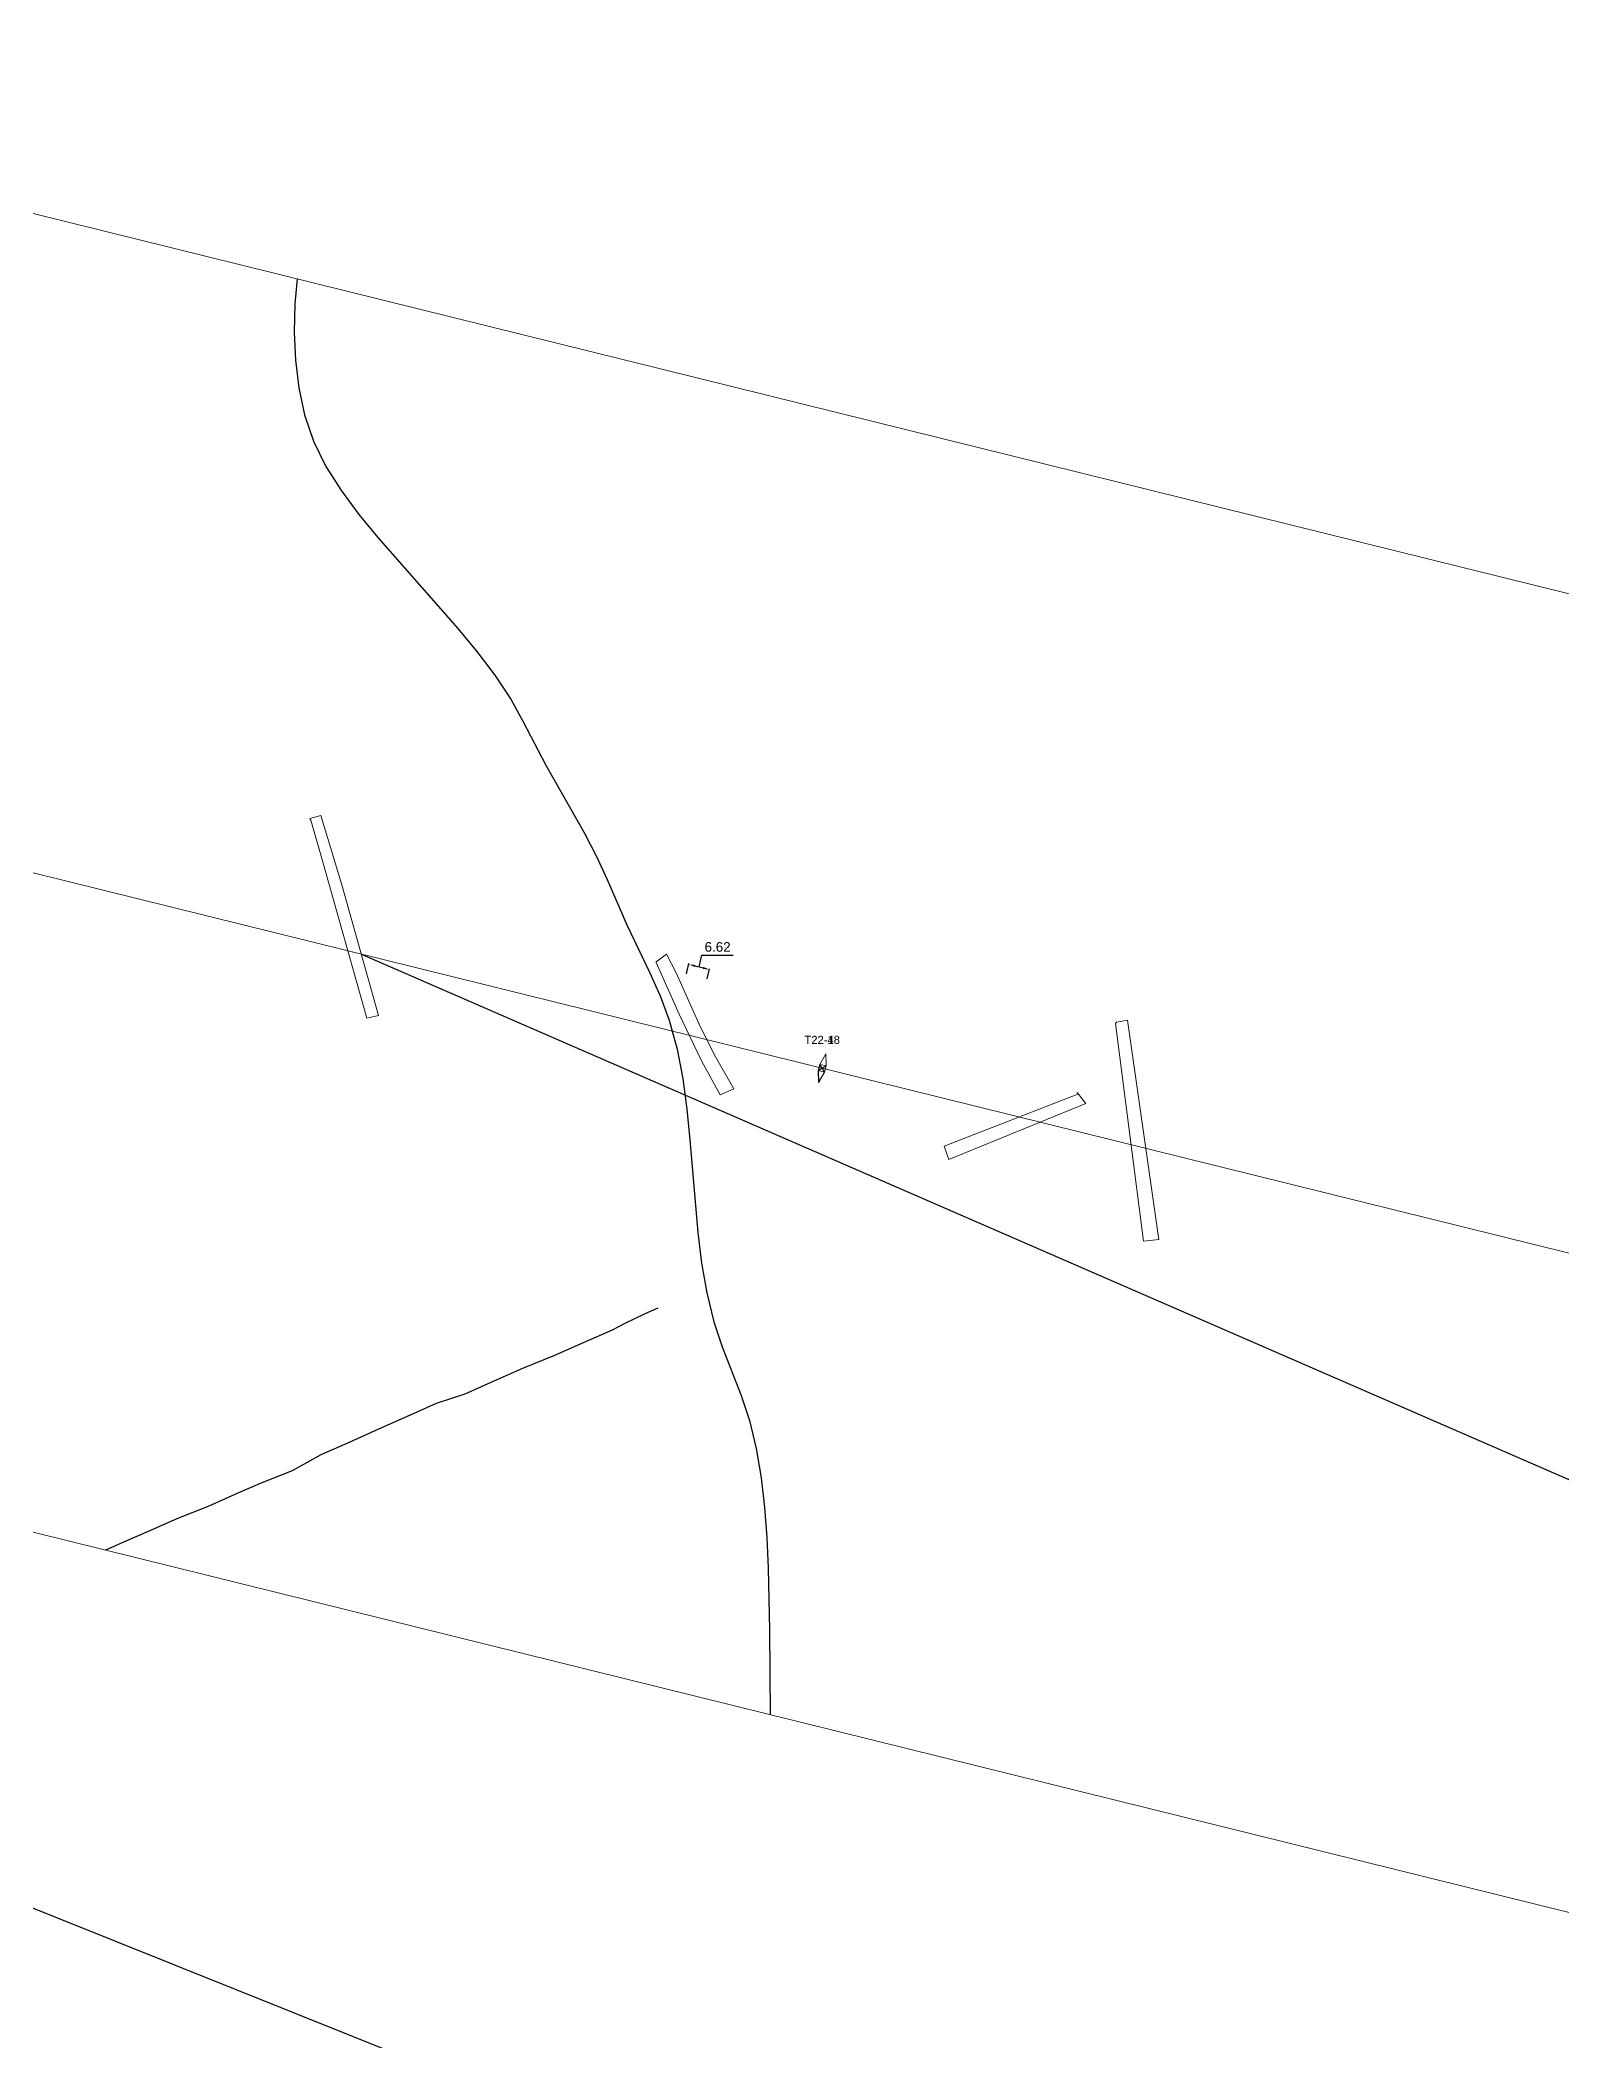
# Model space of a CAD drawing. Header units: metres. Extents: x -4 to 509425, y 7549 to 4732445.
# Drawn here: x 494402 to 494878, y 4717183 to 4717808 of the extents above; entities that cross this region are included whole.
import ezdxf

# ---------------------------------------------------------------- set-up
doc = ezdxf.new("R2010")
doc.units = ezdxf.units.M
doc.header["$LTSCALE"] = 0.01
doc.header["$MEASUREMENT"] = 0
doc.header["$PDMODE"] = 35
doc.header["$PDSIZE"] = -1.5
doc.layers.get('0').update_dxf_attribs({"lineweight": 0})
for name, color, linetype, lineweight in [('---contorno', 7, 'Continuous', 0), ('Apoyos__ptw_', 7, 'Continuous', 0), ('Cañada real vía verde camino o similar__ptw_', 32, 'Continuous', 0), ('Denominación apoyos__ptw_', 7, 'Continuous', 0), ('LEAR TRAMOS AEREOS', 2, 'Continuous', 0)]:
    doc.layers.add(name, color=color, linetype=linetype, lineweight=lineweight)
for name, color, linetype in [('cauces CHE', 4, 'Continuous'), ('conducciones combustible CyL', 5, 'Continuous'), ('Cruces no definidos proyecto', 3, 'Continuous'), ('gasoductosoleoducto  burgos', 2, 'Continuous')]:
    doc.layers.add(name, color=color, linetype=linetype)
doc.styles.get("Standard").update_dxf_attribs({"font": 'arial.ttf'})
doc.dimstyles.new('SOLARIA', dxfattribs={"dimtxt": 3, "dimasz": 2, "dimexe": 0.25, "dimexo": 1, "dimgap": 1, "dimtad": 1, "dimtih": 1, "dimtoh": 1, "dimzin": 0, "dimdsep": 46, "dimtxsty": 'Standard', "dimcen": 0, "dimclrt": 256, "dimadec": 4, "dimazin": 0, "dimtfac": 1, "dimtofl": 0, "dimtmove": 1, "dimatfit": 2, "dimfxl": 3, "dimfxlon": 1, "dimtfillclr": 256, "dimtolj": 1, "dimtzin": 0, "dimarcsym": 0})

# ---------------------------------------------------------------- blocks, each defined once
blk = doc.blocks.new('*D42')
at = {"layer": '---contorno', "color": 0, "lineweight": -2, "transparency": 16777216}
for p, q in [((494608.18, 4717518.7), (494609.09, 4717522.4)), ((494609.09, 4717522.4), (494618.87, 4717522.4)), ((494604.24, 4717516.58), (494605.02, 4717519.74)), ((494606.9, 4717519.02), (494609.45, 4717518.39)), ((494610.67, 4717514.99), (494611.45, 4717518.15))]:
    blk.add_line(p, q, dxfattribs=at)
at = {"layer": '---contorno', "color": 0, "transparency": 16777216}
for points in [[(494606.98, 4717519.34), (494606.82, 4717518.69), (494604.96, 4717519.5)], [(494609.53, 4717518.71), (494609.37, 4717518.06), (494611.39, 4717517.91)]]:
    blk.add_solid(points, dxfattribs=at)
at = {"layer": 'Defpoints', "color": 0, "transparency": 16777216}
for p in [(494611.39, 4717517.91), (494599.8, 4717498.64), (494606.23, 4717497.05)]:
    blk.add_point(p, dxfattribs=at)
at = {"layer": '---contorno', "transparency": 16777216, "insert": (494613.98, 4717524.94), "char_height": 3, "attachment_point": 5}
blk.add_mtext('\\A1;6.62', dxfattribs=at)
blk = doc.blocks.new('veintidos')
at = {"layer": 'Apoyos__ptw_', "linetype": 'Continuous', "flags": 128}
blk.add_lwpolyline([(494647.76, 4717491.52), (494645.93, 4717488.27), (494647.87, 4717487.78), (494645.45, 4717486.32), (494647.39, 4717485.84), (494645.55, 4717482.59), (494645.45, 4717486.32), (494645.93, 4717488.27), (494647.39, 4717485.84), (494647.87, 4717487.78)], close=True, dxfattribs=at)
at = {"layer": 'Cañada real vía verde camino o similar__ptw_', "linetype": 'Continuous', "flags": 128}
for points in [[(494486.89, 4717564.54), (494486.55, 4717565.05), (494486.55, 4717565.05), (494486.55, 4717565.05), (494486.55, 4717565.05), (494486.55, 4717565.05), (494486.55, 4717565.05), (494486.55, 4717565.05), (494486.55, 4717565.05), (494486.55, 4717565.05), (494486.55, 4717565.05), (494486.55, 4717565.05), (494486.55, 4717565.05), (494486.55, 4717565.05), (494486.55, 4717565.05), (494486.55, 4717565.05), (494486.55, 4717565.05), (494486.55, 4717565.05), (494486.55, 4717565.05), (494486.55, 4717565.05), (494486.55, 4717565.05), (494486.55, 4717565.05), (494486.55, 4717565.05), (494486.55, 4717565.05), (494486.55, 4717565.05), (494486.55, 4717565.05), (494486.55, 4717565.05), (494486.55, 4717565.05), (494486.55, 4717565.05), (494486.55, 4717565.05), (494486.55, 4717565.05), (494486.55, 4717565.05), (494486.55, 4717565.05), (494486.55, 4717565.05), (494486.55, 4717565.05), (494486.55, 4717565.05), (494486.55, 4717565.05), (494486.55, 4717565.05), (494489.98, 4717566.08), (494489.98, 4717566.08), (494489.98, 4717566.08), (494489.98, 4717566.08), (494489.98, 4717566.08), (494489.98, 4717566.08), (494489.98, 4717566.08), (494489.98, 4717566.08), (494489.98, 4717566.08), (494489.98, 4717566.08), (494489.98, 4717566.08), (494489.98, 4717566.08), (494489.98, 4717566.08), (494489.98, 4717566.08), (494489.98, 4717566.08), (494489.98, 4717566.08), (494489.98, 4717566.08), (494489.98, 4717566.08), (494489.98, 4717566.08), (494489.98, 4717566.08), (494489.98, 4717566.08), (494489.98, 4717566.08), (494489.98, 4717566.08), (494489.98, 4717566.08), (494489.98, 4717566.08), (494489.98, 4717566.08), (494489.98, 4717566.08), (494489.98, 4717566.08), (494489.98, 4717566.08), (494489.98, 4717566.08), (494489.98, 4717566.08), (494496.49, 4717544.32), (494496.49, 4717544.32), (494507.97, 4717503.56), (494507.97, 4717503.56), (494507.97, 4717503.56), (494507.97, 4717503.56), (494507.97, 4717503.56), (494507.97, 4717503.56), (494507.97, 4717503.56), (494507.97, 4717503.56), (494507.97, 4717503.56), (494507.97, 4717503.56), (494507.97, 4717503.56), (494507.97, 4717503.56), (494507.97, 4717503.56), (494507.97, 4717503.56), (494507.97, 4717503.56), (494507.97, 4717503.56), (494507.97, 4717503.56), (494507.97, 4717503.56), (494507.97, 4717503.56), (494507.97, 4717503.56), (494507.96, 4717503.56), (494507.96, 4717503.56), (494507.96, 4717503.56), (494507.96, 4717503.56), (494507.96, 4717503.56), (494507.96, 4717503.56), (494507.96, 4717503.56), (494507.96, 4717503.56), (494507.96, 4717503.56), (494507.96, 4717503.56), (494507.96, 4717503.56), (494507.96, 4717503.56), (494504.37, 4717502.7), (494504.37, 4717502.7), (494504.37, 4717502.7), (494504.37, 4717502.7), (494504.37, 4717502.7), (494504.37, 4717502.7), (494504.37, 4717502.7), (494504.37, 4717502.7), (494504.37, 4717502.7), (494504.37, 4717502.7), (494504.37, 4717502.7), (494504.37, 4717502.7), (494504.37, 4717502.7), (494504.37, 4717502.7), (494504.37, 4717502.7), (494504.37, 4717502.7), (494504.37, 4717502.7), (494504.37, 4717502.7), (494504.37, 4717502.7), (494504.37, 4717502.7), (494504.37, 4717502.7), (494504.37, 4717502.7), (494504.37, 4717502.7), (494504.37, 4717502.7), (494504.37, 4717502.7), (494504.37, 4717502.7), (494504.37, 4717502.7), (494504.37, 4717502.7), (494504.37, 4717502.7), (494504.37, 4717502.7), (494490.49, 4717551.86), (494486.89, 4717564.54)], [(494486.89, 4717564.54), (494486.55, 4717565.05), (494486.55, 4717565.05), (494486.55, 4717565.05), (494486.55, 4717565.05), (494486.55, 4717565.05), (494486.55, 4717565.05), (494486.55, 4717565.05), (494486.55, 4717565.05), (494486.55, 4717565.05), (494486.55, 4717565.05), (494486.55, 4717565.05), (494486.55, 4717565.05), (494486.55, 4717565.05), (494486.55, 4717565.05), (494486.55, 4717565.05), (494486.55, 4717565.05), (494486.55, 4717565.05), (494486.55, 4717565.05), (494486.55, 4717565.05), (494486.55, 4717565.05), (494486.55, 4717565.05), (494486.55, 4717565.05), (494486.55, 4717565.05), (494486.55, 4717565.05), (494486.55, 4717565.05), (494486.55, 4717565.05), (494486.55, 4717565.05), (494486.55, 4717565.05), (494486.55, 4717565.05), (494486.55, 4717565.05), (494486.55, 4717565.05), (494486.55, 4717565.05), (494486.55, 4717565.05), (494486.55, 4717565.05), (494486.55, 4717565.05), (494486.55, 4717565.05), (494486.55, 4717565.05), (494489.98, 4717566.08), (494489.98, 4717566.08), (494489.98, 4717566.08), (494489.98, 4717566.08), (494489.98, 4717566.08), (494489.98, 4717566.08), (494489.98, 4717566.08), (494489.98, 4717566.08), (494489.98, 4717566.08), (494489.98, 4717566.08), (494489.98, 4717566.08), (494489.98, 4717566.08), (494489.98, 4717566.08), (494489.98, 4717566.08), (494489.98, 4717566.08), (494489.98, 4717566.08), (494489.98, 4717566.08), (494489.98, 4717566.08), (494489.98, 4717566.08), (494489.98, 4717566.08), (494489.98, 4717566.08), (494489.98, 4717566.08), (494489.98, 4717566.08), (494489.98, 4717566.08), (494489.98, 4717566.08), (494489.98, 4717566.08), (494489.98, 4717566.08), (494489.98, 4717566.08), (494489.98, 4717566.08), (494489.98, 4717566.08), (494489.98, 4717566.08), (494496.49, 4717544.32), (494496.49, 4717544.32), (494507.97, 4717503.56), (494507.97, 4717503.56), (494507.97, 4717503.56), (494507.97, 4717503.56), (494507.97, 4717503.56), (494507.97, 4717503.56), (494507.97, 4717503.56), (494507.97, 4717503.56), (494507.97, 4717503.56), (494507.97, 4717503.56), (494507.97, 4717503.56), (494507.97, 4717503.56), (494507.97, 4717503.56), (494507.97, 4717503.56), (494507.97, 4717503.56), (494507.97, 4717503.56), (494507.97, 4717503.56), (494507.97, 4717503.56), (494507.97, 4717503.56), (494507.97, 4717503.56), (494507.96, 4717503.56), (494507.96, 4717503.56), (494507.96, 4717503.56), (494507.96, 4717503.56), (494507.96, 4717503.56), (494507.96, 4717503.56), (494507.96, 4717503.56), (494507.96, 4717503.56), (494507.96, 4717503.56), (494507.96, 4717503.56), (494507.96, 4717503.56), (494507.96, 4717503.56), (494504.37, 4717502.7), (494504.37, 4717502.7), (494504.37, 4717502.7), (494504.37, 4717502.7), (494504.37, 4717502.7), (494504.37, 4717502.7), (494504.37, 4717502.7), (494504.37, 4717502.7), (494504.37, 4717502.7), (494504.37, 4717502.7), (494504.37, 4717502.7), (494504.37, 4717502.7), (494504.37, 4717502.7), (494504.37, 4717502.7), (494504.37, 4717502.7), (494504.37, 4717502.7), (494504.37, 4717502.7), (494504.37, 4717502.7), (494504.37, 4717502.7), (494504.37, 4717502.7), (494504.37, 4717502.7), (494504.37, 4717502.7), (494504.37, 4717502.7), (494504.37, 4717502.7), (494504.37, 4717502.7), (494504.37, 4717502.7), (494504.37, 4717502.7), (494504.37, 4717502.7), (494504.37, 4717502.7), (494504.37, 4717502.7), (494490.49, 4717551.86), (494486.89, 4717564.54)], [(494594.72, 4717520.09), (494594.72, 4717520.26), (494594.72, 4717520.26), (494594.72, 4717520.26), (494594.72, 4717520.26), (494594.72, 4717520.26), (494594.72, 4717520.26), (494594.72, 4717520.26), (494594.72, 4717520.26), (494594.72, 4717520.26), (494594.72, 4717520.26), (494594.72, 4717520.26), (494594.72, 4717520.26), (494594.72, 4717520.26), (494594.72, 4717520.26), (494594.72, 4717520.26), (494594.72, 4717520.26), (494594.72, 4717520.26), (494594.72, 4717520.26), (494594.72, 4717520.26), (494597.98, 4717522.74), (494597.98, 4717522.74), (494597.98, 4717522.74), (494597.98, 4717522.74), (494597.98, 4717522.74), (494597.98, 4717522.74), (494597.98, 4717522.74), (494597.98, 4717522.74), (494597.98, 4717522.74), (494597.98, 4717522.74), (494597.98, 4717522.74), (494597.98, 4717522.74), (494597.98, 4717522.74), (494597.98, 4717522.74), (494597.98, 4717522.74), (494597.98, 4717522.74), (494597.98, 4717522.74), (494597.98, 4717522.74), (494597.98, 4717522.74), (494597.98, 4717522.74), (494597.98, 4717522.74), (494597.98, 4717522.74), (494597.98, 4717522.74), (494597.98, 4717522.74), (494597.98, 4717522.74), (494597.98, 4717522.74), (494597.98, 4717522.74), (494597.98, 4717522.74), (494597.98, 4717522.74), (494597.98, 4717522.74), (494597.98, 4717522.74), (494597.98, 4717522.74), (494597.98, 4717522.74), (494597.98, 4717522.74), (494601.06, 4717516.92), (494601.06, 4717516.92), (494608.08, 4717501.07), (494612.88, 4717491.4), (494619.04, 4717480.61), (494619.04, 4717480.61), (494619.05, 4717480.61), (494619.05, 4717480.61), (494619.05, 4717480.61), (494619.05, 4717480.61), (494619.05, 4717480.61), (494619.05, 4717480.61), (494619.05, 4717480.61), (494619.05, 4717480.6), (494619.05, 4717480.6), (494619.05, 4717480.6), (494619.05, 4717480.6), (494619.05, 4717480.6), (494619.05, 4717480.6), (494619.05, 4717480.6), (494619.05, 4717480.6), (494619.05, 4717480.6), (494619.05, 4717480.6), (494619.04, 4717480.6), (494619.04, 4717480.6), (494619.04, 4717480.6), (494619.04, 4717480.6), (494619.04, 4717480.6), (494619.04, 4717480.6), (494619.04, 4717480.6), (494619.04, 4717480.6), (494619.04, 4717480.6), (494619.04, 4717480.6), (494619.04, 4717480.6), (494619.04, 4717480.6), (494619.04, 4717480.6), (494619.04, 4717480.6), (494614.76, 4717478.72), (494614.76, 4717478.72), (494614.76, 4717478.72), (494614.76, 4717478.72), (494614.76, 4717478.72), (494614.76, 4717478.72), (494614.76, 4717478.72), (494614.76, 4717478.72), (494614.76, 4717478.72), (494614.76, 4717478.72), (494614.76, 4717478.72), (494614.76, 4717478.72), (494614.76, 4717478.72), (494614.76, 4717478.72), (494614.76, 4717478.72), (494614.76, 4717478.72), (494614.76, 4717478.72), (494614.76, 4717478.72), (494614.76, 4717478.72), (494614.76, 4717478.72), (494614.76, 4717478.72), (494614.76, 4717478.72), (494614.76, 4717478.72), (494614.76, 4717478.72), (494614.76, 4717478.72), (494614.76, 4717478.72), (494614.76, 4717478.72), (494614.76, 4717478.72), (494614.76, 4717478.72), (494608.94, 4717489.34), (494608.94, 4717489.34), (494601.91, 4717503.99), (494601.91, 4717503.99), (494594.72, 4717520.09), (494594.72, 4717520.09), (494594.72, 4717520.09), (494594.72, 4717520.09), (494594.72, 4717520.09), (494594.72, 4717520.09), (494594.72, 4717520.09), (494594.72, 4717520.09), (494594.72, 4717520.09)], [(494594.72, 4717520.09), (494594.72, 4717520.26), (494594.72, 4717520.26), (494594.72, 4717520.26), (494594.72, 4717520.26), (494594.72, 4717520.26), (494594.72, 4717520.26), (494594.72, 4717520.26), (494594.72, 4717520.26), (494594.72, 4717520.26), (494594.72, 4717520.26), (494594.72, 4717520.26), (494594.72, 4717520.26), (494594.72, 4717520.26), (494594.72, 4717520.26), (494594.72, 4717520.26), (494594.72, 4717520.26), (494594.72, 4717520.26), (494594.72, 4717520.26), (494594.72, 4717520.26), (494597.98, 4717522.74), (494597.98, 4717522.74), (494597.98, 4717522.74), (494597.98, 4717522.74), (494597.98, 4717522.74), (494597.98, 4717522.74), (494597.98, 4717522.74), (494597.98, 4717522.74), (494597.98, 4717522.74), (494597.98, 4717522.74), (494597.98, 4717522.74), (494597.98, 4717522.74), (494597.98, 4717522.74), (494597.98, 4717522.74), (494597.98, 4717522.74), (494597.98, 4717522.74), (494597.98, 4717522.74), (494597.98, 4717522.74), (494597.98, 4717522.74), (494597.98, 4717522.74), (494597.98, 4717522.74), (494597.98, 4717522.74), (494597.98, 4717522.74), (494597.98, 4717522.74), (494597.98, 4717522.74), (494597.98, 4717522.74), (494597.98, 4717522.74), (494597.98, 4717522.74), (494597.98, 4717522.74), (494597.98, 4717522.74), (494597.98, 4717522.74), (494597.98, 4717522.74), (494597.98, 4717522.74), (494597.98, 4717522.74), (494601.06, 4717516.92), (494601.06, 4717516.92), (494608.08, 4717501.07), (494612.88, 4717491.4), (494619.04, 4717480.61), (494619.04, 4717480.61), (494619.05, 4717480.61), (494619.05, 4717480.61), (494619.05, 4717480.61), (494619.05, 4717480.61), (494619.05, 4717480.61), (494619.05, 4717480.61), (494619.05, 4717480.61), (494619.05, 4717480.6), (494619.05, 4717480.6), (494619.05, 4717480.6), (494619.05, 4717480.6), (494619.05, 4717480.6), (494619.05, 4717480.6), (494619.05, 4717480.6), (494619.05, 4717480.6), (494619.05, 4717480.6), (494619.05, 4717480.6), (494619.04, 4717480.6), (494619.04, 4717480.6), (494619.04, 4717480.6), (494619.04, 4717480.6), (494619.04, 4717480.6), (494619.04, 4717480.6), (494619.04, 4717480.6), (494619.04, 4717480.6), (494619.04, 4717480.6), (494619.04, 4717480.6), (494619.04, 4717480.6), (494619.04, 4717480.6), (494619.04, 4717480.6), (494619.04, 4717480.6), (494614.76, 4717478.72), (494614.76, 4717478.72), (494614.76, 4717478.72), (494614.76, 4717478.72), (494614.76, 4717478.72), (494614.76, 4717478.72), (494614.76, 4717478.72), (494614.76, 4717478.72), (494614.76, 4717478.72), (494614.76, 4717478.72), (494614.76, 4717478.72), (494614.76, 4717478.72), (494614.76, 4717478.72), (494614.76, 4717478.72), (494614.76, 4717478.72), (494614.76, 4717478.72), (494614.76, 4717478.72), (494614.76, 4717478.72), (494614.76, 4717478.72), (494614.76, 4717478.72), (494614.76, 4717478.72), (494614.76, 4717478.72), (494614.76, 4717478.72), (494614.76, 4717478.72), (494614.76, 4717478.72), (494614.76, 4717478.72), (494614.76, 4717478.72), (494614.76, 4717478.72), (494614.76, 4717478.72), (494608.94, 4717489.34), (494608.94, 4717489.34), (494601.91, 4717503.99), (494601.91, 4717503.99), (494594.72, 4717520.09), (494594.72, 4717520.09), (494594.72, 4717520.09), (494594.72, 4717520.09), (494594.72, 4717520.09), (494594.72, 4717520.09), (494594.72, 4717520.09), (494594.72, 4717520.09), (494594.72, 4717520.09)], [(494738.35, 4717501.07), (494738.69, 4717501.42), (494738.69, 4717501.42), (494738.69, 4717501.42), (494738.69, 4717501.42), (494738.69, 4717501.42), (494738.69, 4717501.42), (494738.69, 4717501.42), (494738.69, 4717501.42), (494738.69, 4717501.42), (494738.69, 4717501.42), (494738.69, 4717501.42), (494738.69, 4717501.42), (494742.11, 4717502.1), (494742.11, 4717502.1), (494742.11, 4717502.1), (494742.11, 4717502.1), (494742.11, 4717502.1), (494742.11, 4717502.1), (494742.11, 4717502.1), (494742.11, 4717502.1), (494742.11, 4717502.1), (494742.11, 4717502.1), (494742.11, 4717502.1), (494742.11, 4717502.1), (494742.11, 4717502.1), (494742.11, 4717502.1), (494742.11, 4717502.1), (494742.11, 4717502.1), (494742.11, 4717502.1), (494742.11, 4717502.1), (494742.11, 4717502.1), (494742.11, 4717502.1), (494742.11, 4717502.1), (494742.11, 4717502.1), (494742.11, 4717502.1), (494742.12, 4717502.1), (494742.12, 4717502.1), (494742.12, 4717502.1), (494742.12, 4717502.1), (494742.12, 4717502.1), (494742.12, 4717502.1), (494742.12, 4717502.1), (494742.12, 4717502.1), (494742.12, 4717502.1), (494751.88, 4717433.59), (494751.88, 4717433.59), (494751.88, 4717433.59), (494751.88, 4717433.59), (494751.88, 4717433.59), (494751.88, 4717433.59), (494751.88, 4717433.59), (494751.88, 4717433.59), (494751.88, 4717433.59), (494751.88, 4717433.59), (494751.88, 4717433.59), (494751.88, 4717433.59), (494751.88, 4717433.59), (494751.88, 4717433.59), (494751.88, 4717433.59), (494751.88, 4717433.59), (494751.88, 4717433.59), (494751.88, 4717433.59), (494751.88, 4717433.59), (494751.88, 4717433.59), (494751.88, 4717433.59), (494751.88, 4717433.59), (494751.88, 4717433.59), (494751.88, 4717433.59), (494751.88, 4717433.59), (494751.88, 4717433.59), (494751.88, 4717433.59), (494751.88, 4717433.59), (494751.88, 4717433.59), (494751.88, 4717433.59), (494751.88, 4717433.59), (494751.88, 4717433.59), (494747.08, 4717433.07), (494747.08, 4717433.07), (494747.08, 4717433.07), (494747.08, 4717433.07), (494747.08, 4717433.07), (494747.08, 4717433.07), (494747.08, 4717433.07), (494747.08, 4717433.07), (494747.08, 4717433.07), (494747.08, 4717433.07), (494747.08, 4717433.07), (494747.08, 4717433.07), (494747.08, 4717433.07), (494747.08, 4717433.07), (494747.08, 4717433.07), (494747.08, 4717433.07), (494747.08, 4717433.07), (494747.08, 4717433.07), (494747.08, 4717433.07), (494747.08, 4717433.07), (494747.08, 4717433.07), (494747.08, 4717433.07), (494747.08, 4717433.07), (494747.08, 4717433.07), (494747.08, 4717433.07), (494747.08, 4717433.07), (494747.08, 4717433.07), (494747.08, 4717433.07), (494747.08, 4717433.07), (494747.08, 4717433.07), (494747.08, 4717433.07), (494738.35, 4717501.07), (494738.35, 4717501.07), (494738.35, 4717501.07), (494738.35, 4717501.07), (494738.35, 4717501.07), (494738.35, 4717501.07), (494738.35, 4717501.07), (494738.35, 4717501.07), (494738.35, 4717501.07), (494738.35, 4717501.07), (494738.35, 4717501.07), (494738.35, 4717501.07), (494738.35, 4717501.07), (494738.35, 4717501.07), (494738.35, 4717501.07), (494738.35, 4717501.07), (494738.35, 4717501.07), (494738.35, 4717501.07)], [(494738.35, 4717501.07), (494738.69, 4717501.42), (494738.69, 4717501.42), (494738.69, 4717501.42), (494738.69, 4717501.42), (494738.69, 4717501.42), (494738.69, 4717501.42), (494738.69, 4717501.42), (494738.69, 4717501.42), (494738.69, 4717501.42), (494738.69, 4717501.42), (494738.69, 4717501.42), (494738.69, 4717501.42), (494742.11, 4717502.1), (494742.11, 4717502.1), (494742.11, 4717502.1), (494742.11, 4717502.1), (494742.11, 4717502.1), (494742.11, 4717502.1), (494742.11, 4717502.1), (494742.11, 4717502.1), (494742.11, 4717502.1), (494742.11, 4717502.1), (494742.11, 4717502.1), (494742.11, 4717502.1), (494742.11, 4717502.1), (494742.11, 4717502.1), (494742.11, 4717502.1), (494742.11, 4717502.1), (494742.11, 4717502.1), (494742.11, 4717502.1), (494742.11, 4717502.1), (494742.11, 4717502.1), (494742.11, 4717502.1), (494742.11, 4717502.1), (494742.11, 4717502.1), (494742.12, 4717502.1), (494742.12, 4717502.1), (494742.12, 4717502.1), (494742.12, 4717502.1), (494742.12, 4717502.1), (494742.12, 4717502.1), (494742.12, 4717502.1), (494742.12, 4717502.1), (494742.12, 4717502.1), (494751.88, 4717433.59), (494751.88, 4717433.59), (494751.88, 4717433.59), (494751.88, 4717433.59), (494751.88, 4717433.59), (494751.88, 4717433.59), (494751.88, 4717433.59), (494751.88, 4717433.59), (494751.88, 4717433.59), (494751.88, 4717433.59), (494751.88, 4717433.59), (494751.88, 4717433.59), (494751.88, 4717433.59), (494751.88, 4717433.59), (494751.88, 4717433.59), (494751.88, 4717433.59), (494751.88, 4717433.59), (494751.88, 4717433.59), (494751.88, 4717433.59), (494751.88, 4717433.59), (494751.88, 4717433.59), (494751.88, 4717433.59), (494751.88, 4717433.59), (494751.88, 4717433.59), (494751.88, 4717433.59), (494751.88, 4717433.59), (494751.88, 4717433.59), (494751.88, 4717433.59), (494751.88, 4717433.59), (494751.88, 4717433.59), (494751.88, 4717433.59), (494751.88, 4717433.59), (494747.08, 4717433.07), (494747.08, 4717433.07), (494747.08, 4717433.07), (494747.08, 4717433.07), (494747.08, 4717433.07), (494747.08, 4717433.07), (494747.08, 4717433.07), (494747.08, 4717433.07), (494747.08, 4717433.07), (494747.08, 4717433.07), (494747.08, 4717433.07), (494747.08, 4717433.07), (494747.08, 4717433.07), (494747.08, 4717433.07), (494747.08, 4717433.07), (494747.08, 4717433.07), (494747.08, 4717433.07), (494747.08, 4717433.07), (494747.08, 4717433.07), (494747.08, 4717433.07), (494747.08, 4717433.07), (494747.08, 4717433.07), (494747.08, 4717433.07), (494747.08, 4717433.07), (494747.08, 4717433.07), (494747.08, 4717433.07), (494747.08, 4717433.07), (494747.08, 4717433.07), (494747.08, 4717433.07), (494747.08, 4717433.07), (494747.08, 4717433.07), (494738.35, 4717501.07), (494738.35, 4717501.07), (494738.35, 4717501.07), (494738.35, 4717501.07), (494738.35, 4717501.07), (494738.35, 4717501.07), (494738.35, 4717501.07), (494738.35, 4717501.07), (494738.35, 4717501.07), (494738.35, 4717501.07), (494738.35, 4717501.07), (494738.35, 4717501.07), (494738.35, 4717501.07), (494738.35, 4717501.07), (494738.35, 4717501.07), (494738.35, 4717501.07), (494738.35, 4717501.07), (494738.35, 4717501.07)], [(494726.53, 4717478.98), (494726.36, 4717479.49), (494726.36, 4717479.49), (494726.36, 4717479.49), (494726.36, 4717479.49), (494726.36, 4717479.49), (494726.36, 4717479.49), (494726.36, 4717479.49), (494726.36, 4717479.49), (494726.36, 4717479.49), (494726.36, 4717479.49), (494726.36, 4717479.49), (494726.36, 4717479.49), (494726.36, 4717479.49), (494726.36, 4717479.49), (494726.36, 4717479.49), (494726.36, 4717479.49), (494726.36, 4717479.49), (494726.36, 4717479.49), (494726.36, 4717479.49), (494726.36, 4717479.49), (494726.36, 4717479.49), (494726.36, 4717479.49), (494726.36, 4717479.49), (494726.36, 4717479.49), (494726.36, 4717479.49), (494726.36, 4717479.49), (494726.36, 4717479.49), (494726.36, 4717479.49), (494726.36, 4717479.49), (494726.36, 4717479.49), (494726.36, 4717479.49), (494726.36, 4717479.49), (494726.36, 4717479.49), (494726.36, 4717479.49), (494726.36, 4717479.49), (494726.36, 4717479.49), (494726.36, 4717479.49), (494726.36, 4717479.49), (494726.36, 4717479.49), (494726.36, 4717479.49), (494726.36, 4717479.49), (494726.36, 4717479.49), (494726.36, 4717479.49), (494726.36, 4717479.49), (494726.36, 4717479.49), (494726.36, 4717479.49), (494726.36, 4717479.49), (494726.36, 4717479.49), (494726.36, 4717479.49), (494726.36, 4717479.49), (494726.36, 4717479.49), (494726.36, 4717479.49), (494726.36, 4717479.49), (494726.36, 4717479.49), (494729.1, 4717476.07), (494729.1, 4717476.07), (494729.1, 4717476.07), (494729.1, 4717476.07), (494729.1, 4717476.07), (494729.1, 4717476.07), (494729.1, 4717476.07), (494729.1, 4717476.07), (494729.1, 4717476.07), (494729.1, 4717476.07), (494729.1, 4717476.07), (494729.1, 4717476.07), (494729.1, 4717476.07), (494729.1, 4717476.07), (494729.1, 4717476.07), (494729.1, 4717476.07), (494729.1, 4717476.07), (494729.1, 4717476.07), (494729.1, 4717476.07), (494729.1, 4717476.07), (494729.1, 4717476.07), (494729.1, 4717476.07), (494729.1, 4717476.07), (494729.1, 4717476.07), (494729.1, 4717476.07), (494729.1, 4717476.07), (494729.1, 4717476.07), (494729.1, 4717476.07), (494729.1, 4717476.07), (494729.1, 4717476.07), (494729.1, 4717476.07), (494729.1, 4717476.07), (494729.1, 4717476.07), (494729.1, 4717476.07), (494729.1, 4717476.07), (494729.1, 4717476.07), (494686.27, 4717458.59), (494686.27, 4717458.59), (494686.27, 4717458.59), (494686.27, 4717458.59), (494686.27, 4717458.59), (494686.27, 4717458.59), (494686.27, 4717458.59), (494686.27, 4717458.59), (494686.27, 4717458.59), (494686.27, 4717458.59), (494686.27, 4717458.59), (494686.27, 4717458.59), (494686.27, 4717458.59), (494686.27, 4717458.59), (494686.27, 4717458.59), (494686.27, 4717458.59), (494686.27, 4717458.59), (494686.27, 4717458.59), (494686.27, 4717458.59), (494686.27, 4717458.59), (494686.27, 4717458.59), (494686.27, 4717458.59), (494686.27, 4717458.59), (494686.27, 4717458.59), (494686.27, 4717458.59), (494686.27, 4717458.59), (494686.27, 4717458.59), (494686.27, 4717458.59), (494686.27, 4717458.59), (494686.27, 4717458.59), (494686.27, 4717458.59), (494686.27, 4717458.59), (494684.73, 4717462.71), (494684.73, 4717462.71), (494684.73, 4717462.71), (494684.73, 4717462.71), (494684.73, 4717462.71), (494684.73, 4717462.71), (494684.73, 4717462.71), (494684.73, 4717462.71), (494684.73, 4717462.71), (494684.73, 4717462.71), (494684.73, 4717462.71), (494684.73, 4717462.71), (494684.73, 4717462.71), (494684.73, 4717462.71), (494684.73, 4717462.71), (494684.73, 4717462.71), (494684.73, 4717462.71), (494684.73, 4717462.71), (494684.73, 4717462.71), (494684.73, 4717462.71), (494684.73, 4717462.71), (494684.73, 4717462.71), (494684.73, 4717462.71), (494684.73, 4717462.71), (494684.73, 4717462.71), (494684.73, 4717462.71), (494684.73, 4717462.71), (494684.73, 4717462.71), (494684.73, 4717462.71), (494684.73, 4717462.71), (494684.73, 4717462.71), (494726.53, 4717478.98)], [(494726.53, 4717478.98), (494726.36, 4717479.49), (494726.36, 4717479.49), (494726.36, 4717479.49), (494726.36, 4717479.49), (494726.36, 4717479.49), (494726.36, 4717479.49), (494726.36, 4717479.49), (494726.36, 4717479.49), (494726.36, 4717479.49), (494726.36, 4717479.49), (494726.36, 4717479.49), (494726.36, 4717479.49), (494726.36, 4717479.49), (494726.36, 4717479.49), (494726.36, 4717479.49), (494726.36, 4717479.49), (494726.36, 4717479.49), (494726.36, 4717479.49), (494726.36, 4717479.49), (494726.36, 4717479.49), (494726.36, 4717479.49), (494726.36, 4717479.49), (494726.36, 4717479.49), (494726.36, 4717479.49), (494726.36, 4717479.49), (494726.36, 4717479.49), (494726.36, 4717479.49), (494726.36, 4717479.49), (494726.36, 4717479.49), (494726.36, 4717479.49), (494726.36, 4717479.49), (494726.36, 4717479.49), (494726.36, 4717479.49), (494726.36, 4717479.49), (494726.36, 4717479.49), (494726.36, 4717479.49), (494726.36, 4717479.49), (494726.36, 4717479.49), (494726.36, 4717479.49), (494726.36, 4717479.49), (494726.36, 4717479.49), (494726.36, 4717479.49), (494726.36, 4717479.49), (494726.36, 4717479.49), (494726.36, 4717479.49), (494726.36, 4717479.49), (494726.36, 4717479.49), (494726.36, 4717479.49), (494726.36, 4717479.49), (494726.36, 4717479.49), (494726.36, 4717479.49), (494726.36, 4717479.49), (494726.36, 4717479.49), (494726.36, 4717479.49), (494729.1, 4717476.07), (494729.1, 4717476.07), (494729.1, 4717476.07), (494729.1, 4717476.07), (494729.1, 4717476.07), (494729.1, 4717476.07), (494729.1, 4717476.07), (494729.1, 4717476.07), (494729.1, 4717476.07), (494729.1, 4717476.07), (494729.1, 4717476.07), (494729.1, 4717476.07), (494729.1, 4717476.07), (494729.1, 4717476.07), (494729.1, 4717476.07), (494729.1, 4717476.07), (494729.1, 4717476.07), (494729.1, 4717476.07), (494729.1, 4717476.07), (494729.1, 4717476.07), (494729.1, 4717476.07), (494729.1, 4717476.07), (494729.1, 4717476.07), (494729.1, 4717476.07), (494729.1, 4717476.07), (494729.1, 4717476.07), (494729.1, 4717476.07), (494729.1, 4717476.07), (494729.1, 4717476.07), (494729.1, 4717476.07), (494729.1, 4717476.07), (494729.1, 4717476.07), (494729.1, 4717476.07), (494729.1, 4717476.07), (494729.1, 4717476.07), (494729.1, 4717476.07), (494686.27, 4717458.59), (494686.27, 4717458.59), (494686.27, 4717458.59), (494686.27, 4717458.59), (494686.27, 4717458.59), (494686.27, 4717458.59), (494686.27, 4717458.59), (494686.27, 4717458.59), (494686.27, 4717458.59), (494686.27, 4717458.59), (494686.27, 4717458.59), (494686.27, 4717458.59), (494686.27, 4717458.59), (494686.27, 4717458.59), (494686.27, 4717458.59), (494686.27, 4717458.59), (494686.27, 4717458.59), (494686.27, 4717458.59), (494686.27, 4717458.59), (494686.27, 4717458.59), (494686.27, 4717458.59), (494686.27, 4717458.59), (494686.27, 4717458.59), (494686.27, 4717458.59), (494686.27, 4717458.59), (494686.27, 4717458.59), (494686.27, 4717458.59), (494686.27, 4717458.59), (494686.27, 4717458.59), (494686.27, 4717458.59), (494686.27, 4717458.59), (494686.27, 4717458.59), (494684.73, 4717462.71), (494684.73, 4717462.71), (494684.73, 4717462.71), (494684.73, 4717462.71), (494684.73, 4717462.71), (494684.73, 4717462.71), (494684.73, 4717462.71), (494684.73, 4717462.71), (494684.73, 4717462.71), (494684.73, 4717462.71), (494684.73, 4717462.71), (494684.73, 4717462.71), (494684.73, 4717462.71), (494684.73, 4717462.71), (494684.73, 4717462.71), (494684.73, 4717462.71), (494684.73, 4717462.71), (494684.73, 4717462.71), (494684.73, 4717462.71), (494684.73, 4717462.71), (494684.73, 4717462.71), (494684.73, 4717462.71), (494684.73, 4717462.71), (494684.73, 4717462.71), (494684.73, 4717462.71), (494684.73, 4717462.71), (494684.73, 4717462.71), (494684.73, 4717462.71), (494684.73, 4717462.71), (494684.73, 4717462.71), (494684.73, 4717462.71), (494726.53, 4717478.98)]]:
    blk.add_lwpolyline(points, dxfattribs=at)
at = {"layer": 'Denominación apoyos__ptw_', "linetype": 'Continuous', "insert": (494646.66, 4717494.65), "char_height": 2.5, "attachment_point": 8, "line_spacing_factor": 0.5}
blk.add_mtext('T22-48', dxfattribs=at)

msp = doc.modelspace()

# ---------------------------------------------------------------- linework, layer by layer
at = {"color": 5}
msp.add_lwpolyline([(484900.497, 4718140.211), (490826.186, 4717645.711), (493296.683, 4718027.126), (496567.966, 4717217.654), (499084.795, 4718098.371), (500600.958, 4718460.832), (501582.427, 4719465.787), (501620.207, 4720722.559), (502019.92, 4720707.42), (501976.306, 4719296.597), (500827.332, 4718103.33), (496587.583, 4716800.735), (493278.454, 4717619.573), (490840.266, 4717243.146), (484895.504, 4717739.237)], dxfattribs=at)
at = {"layer": 'Apoyos__ptw_', "color": 2, "linetype": 'Continuous', "flags": 128}
msp.add_lwpolyline([(494645.569, 4717482.576), (494647.404, 4717485.831), (494645.463, 4717486.311), (494647.885, 4717487.772), (494645.943, 4717488.253), (494647.779, 4717491.507), (494647.885, 4717487.772), (494647.404, 4717485.831), (494645.943, 4717488.253), (494645.463, 4717486.311)], close=True, dxfattribs=at)
at = {"layer": 'cauces CHE'}
msp.add_lwpolyline([(494482.532, 4717733.69), (494481.845, 4717725.9), (494481.656, 4717717.092), (494482.055, 4717708.316), (494483.097, 4717699.654), (494484.896, 4717691.195), (494487.628, 4717683.047), (494491.556, 4717675.075), (494496.396, 4717667.446), (494501.882, 4717660.061), (494507.804, 4717652.844), (494532.816, 4717624.496), (494538.763, 4717617.286), (494544.324, 4717609.92), (494549.333, 4717602.329), (494553.142, 4717595.555), (494560.24, 4717581.8), (494572.453, 4717560.31), (494576.257, 4717553.04), (494579.478, 4717546.035), (494585.596, 4717531.894), (494592.637, 4717517.126), (494595.992, 4717509.674), (494598.878, 4717502.029), (494601.327, 4717493.041), (494603.065, 4717483.76), (494604.314, 4717474.276), (494605.258, 4717464.666), (494607.755, 4717435.699), (494608.946, 4717426.192), (494610.574, 4717416.866), (494612.829, 4717407.8), (494615.439, 4717400.042), (494621.304, 4717384.793), (494623.897, 4717377.028), (494626.059, 4717368.201), (494627.589, 4717359.113), (494628.645, 4717349.828), (494629.35, 4717340.398), (494629.798, 4717330.861), (494630.207, 4717311.586), (494630.354, 4717285.048)], dxfattribs=at)
at = {"layer": 'conducciones combustible CyL'}
msp.add_polyline3d([(494595.333, 4717412.121, 696.038), (494590.998, 4717410.263, 696.1), (494584.998, 4717407.264, 697), (494580.998, 4717405.264, 697.2), (494571.998, 4717401.264, 696.9), (494562.998, 4717397.264, 696.8), (494552.998, 4717393.264, 697.2), (494543.998, 4717389.264, 697.2), (494534.997, 4717385.265, 697.4), (494525.997, 4717382.265, 697.6), (494516.997, 4717378.265, 697.9), (494507.997, 4717374.265, 698.2), (494498.997, 4717370.265, 698.1), (494489.997, 4717366.266, 698.2), (494480.996, 4717361.266, 698.2), (494470.996, 4717357.266, 698.2), (494463.996, 4717354.266, 698.8), (494454.996, 4717350.266, 698.7), (494444.996, 4717346.266, 698.9), (494435.996, 4717342.267, 699.6), (494428.996, 4717339.267, 699.7), (494422.646, 4717336.445, 699.629)], dxfattribs=at)
at = {"layer": 'Cruces no definidos proyecto'}
for points in [[(493011.099, 4717780.666), (504279.564, 4713269.168)], [(494502.901, 4717522.618), (504279.564, 4713269.168)]]:
    msp.add_lwpolyline(points, dxfattribs=at)
at = {"layer": 'gasoductosoleoducto  burgos'}
msp.add_polyline3d([(494595.333, 4717412.121, 696.038), (494590.998, 4717410.263, 696.1), (494584.998, 4717407.264, 697), (494580.998, 4717405.264, 697.2), (494571.998, 4717401.264, 696.9), (494562.998, 4717397.264, 696.8), (494552.998, 4717393.264, 697.2), (494543.998, 4717389.264, 697.2), (494534.997, 4717385.265, 697.4), (494525.997, 4717382.265, 697.6), (494516.997, 4717378.265, 697.9), (494507.997, 4717374.265, 698.2), (494498.997, 4717370.265, 698.1), (494489.997, 4717366.266, 698.2), (494480.996, 4717361.266, 698.2), (494470.996, 4717357.266, 698.2), (494463.996, 4717354.266, 698.8), (494454.996, 4717350.266, 698.7), (494444.996, 4717346.266, 698.9), (494435.996, 4717342.267, 699.6), (494428.996, 4717339.267, 699.7), (494422.646, 4717336.445, 699.629)], dxfattribs=at)
at = {"layer": 'LEAR TRAMOS AEREOS'}
msp.add_lwpolyline([(481062.712, 4718241.102), (483591.469, 4718147.65), (483728.167, 4717871.383), (484898.001, 4717939.724), (490833.226, 4717444.429), (493287.568, 4717823.35), (496577.774, 4717009.194), (499139.875, 4717905.754), (500649.776, 4718244.084)], dxfattribs=at)

# ---------------------------------------------------------------- block references
msp.add_blockref('veintidos', (0, 0))

# ---------------------------------------------------------------- texts
at = {"layer": 'Denominación apoyos__ptw_', "color": 2, "linetype": 'Continuous', "insert": (494646.674, 4717494.642), "char_height": 2.5, "attachment_point": 8, "line_spacing_factor": 0.5}
msp.add_mtext('T22-18', dxfattribs=at)

# ---------------------------------------------------------------- dimensions: what is measured, and where the dimension line sits
at = {"layer": '---contorno'}
dim = msp.add_aligned_dim(p1=(494599.801, 4717498.64), p2=(494606.228, 4717497.05), distance=21.486, dimstyle='SOLARIA', dxfattribs=at)
dim.commit()
dim.dimension.update_dxf_attribs({"geometry": '*D42', "text_midpoint": (494610.092, 4717524.935)})

doc.saveas('drawing.dxf')
